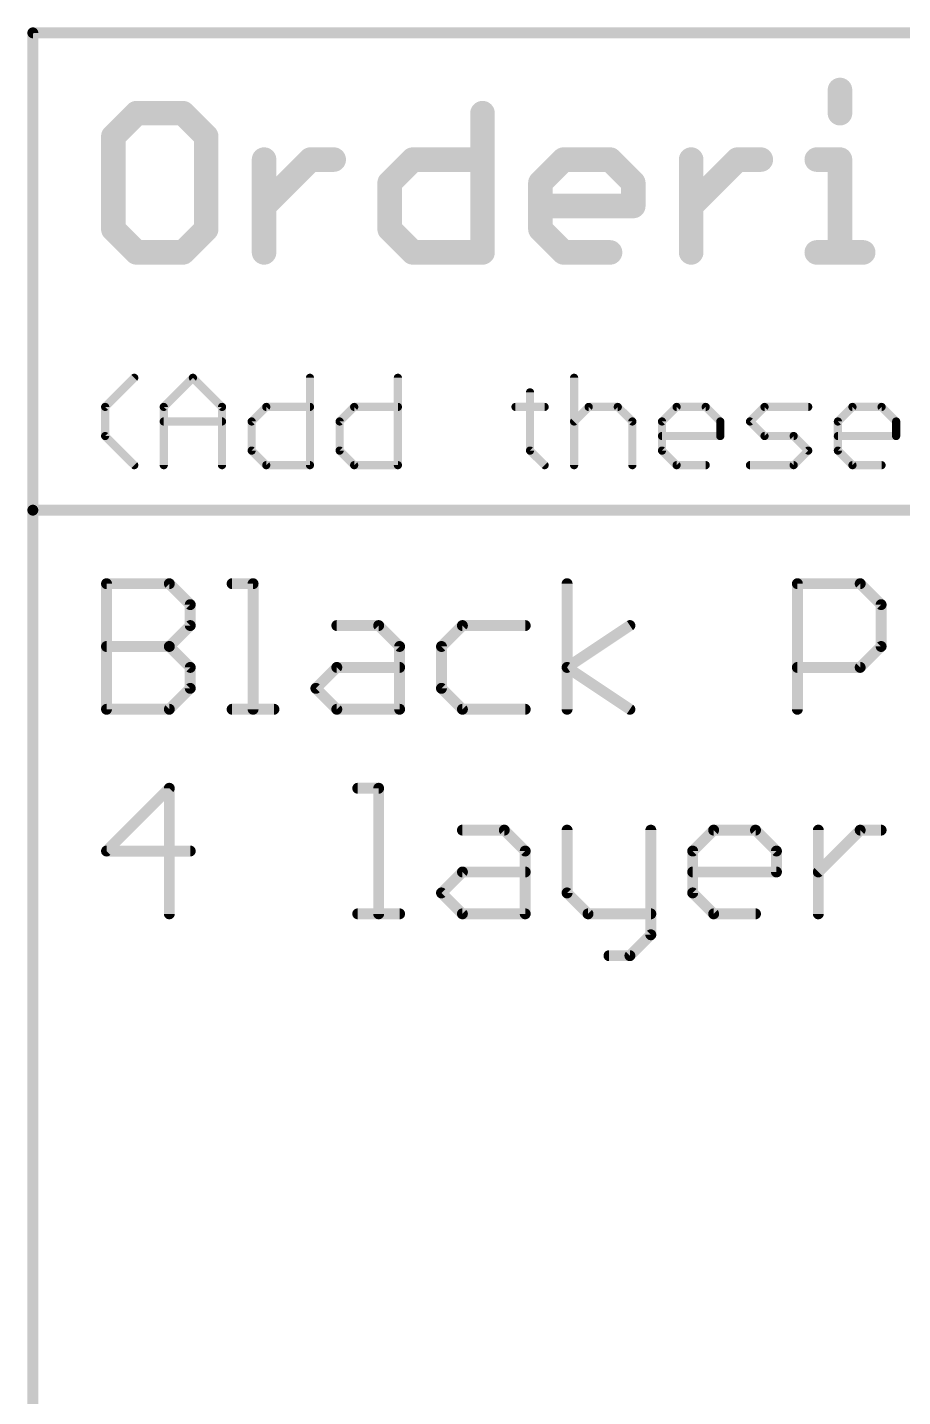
# Model space of a CAD drawing. Extents: x 0 to 108, y -62 to 34.
# Drawn here: x 6.25 to 22.54, y -36.83 to -11.33 of the extents above; entities that cross this region are included whole.
import ezdxf

# ---------------------------------------------------------------- set-up
doc = ezdxf.new("R2010")
doc.units = 0
doc.layers.add('23', color=53, linetype='CONTINUOUS')
doc.layers.add('51', color=253, linetype='CONTINUOUS')

msp = doc.modelspace()

# ---------------------------------------------------------------- linework, layer by layer
at = {"layer": '23'}
msp.add_point((6.35, -11.43), dxfattribs=at)
at = {"layer": '51'}
for points, const_width in [([(6.35, -11.43), (107.95, -11.43)], 0.2032), ([(6.35, -20.32), (6.35, -11.43)], 0.2032), ([(21.378, -12.4942), (21.378, -12.9264)], 0.4572), ([(8.2808, -12.9264), (7.8486, -13.3586)], 0.4572), ([(9.1451, -12.9264), (8.2808, -12.9264)], 0.4572), ([(9.5773, -13.3586), (9.1451, -12.9264)], 0.4572), ([(14.7226, -12.9264), (14.7226, -15.5194)], 0.4572), ([(7.8486, -13.3586), (7.8486, -15.0872)], 0.4572), ([(9.5773, -15.0872), (9.5773, -13.3586)], 0.4572), ([(10.6552, -15.5194), (10.6552, -13.7907)], 0.4572), ([(10.6552, -14.6551), (11.5195, -13.7907)], 0.4572), ([(11.5195, -13.7907), (11.9517, -13.7907)], 0.4572), ([(12.994, -14.2229), (13.4261, -13.7907)], 0.4572), ([(13.4261, -13.7907), (14.7226, -13.7907)], 0.4572), ([(15.8005, -14.2229), (16.2327, -13.7907)], 0.4572), ([(16.2327, -13.7907), (17.097, -13.7907)], 0.4572), ([(17.097, -13.7907), (17.5292, -14.2229)], 0.4572), ([(18.6071, -15.5194), (18.6071, -13.7907)], 0.4572), ([(18.6071, -14.6551), (19.4714, -13.7907)], 0.4572), ([(19.4714, -13.7907), (19.9036, -13.7907)], 0.4572), ([(20.9459, -13.7907), (21.378, -13.7907)], 0.4572), ([(21.378, -13.7907), (21.378, -15.5194)], 0.4572), ([(12.994, -15.0872), (12.994, -14.2229)], 0.4572), ([(15.8005, -15.0872), (15.8005, -14.2229)], 0.4572), ([(17.5292, -14.2229), (17.5292, -14.6551)], 0.4572), ([(17.5292, -14.6551), (15.8005, -14.6551)], 0.4572), ([(7.8486, -15.0872), (8.2808, -15.5194)], 0.4572), ([(9.1451, -15.5194), (9.5773, -15.0872)], 0.4572), ([(13.4261, -15.5194), (12.994, -15.0872)], 0.4572), ([(16.2327, -15.5194), (15.8005, -15.0872)], 0.4572), ([(8.2808, -15.5194), (9.1451, -15.5194)], 0.4572), ([(14.7226, -15.5194), (13.4261, -15.5194)], 0.4572), ([(17.097, -15.5194), (16.2327, -15.5194)], 0.4572), ([(20.9459, -15.5194), (21.8102, -15.5194)], 0.4572), ([(7.6962, -18.3971), (8.2385, -17.8548)], 0.1524), ([(8.7876, -18.3971), (9.33, -17.8548)], 0.1524), ([(9.33, -17.8548), (9.8723, -18.3971)], 0.1524), ([(11.5095, -17.8548), (11.5095, -19.4818)], 0.1524), ([(13.1466, -17.8548), (13.1466, -19.4818)], 0.1524), ([(16.4277, -17.8548), (16.4277, -19.4818)], 0.1524), ([(15.6074, -18.126), (15.6074, -19.2106)], 0.1524), ([(7.6962, -18.9395), (7.6962, -18.3971)], 0.1524), ([(8.7876, -19.4818), (8.7876, -18.3971)], 0.1524), ([(9.8723, -18.3971), (9.8723, -19.4818)], 0.1524), ([(10.4248, -18.6683), (10.696, -18.3971)], 0.1524), ([(10.696, -18.3971), (11.5095, -18.3971)], 0.1524), ([(12.062, -18.6683), (12.3331, -18.3971)], 0.1524), ([(12.3331, -18.3971), (13.1466, -18.3971)], 0.1524), ([(15.3363, -18.3971), (15.8786, -18.3971)], 0.1524), ([(16.4277, -18.6683), (16.6989, -18.3971)], 0.1524), ([(16.6989, -18.3971), (17.2412, -18.3971)], 0.1524), ([(17.2412, -18.3971), (17.5124, -18.6683)], 0.1524), ([(18.0649, -18.6683), (18.336, -18.3971)], 0.1524), ([(18.336, -18.3971), (18.8784, -18.3971)], 0.1524), ([(18.8784, -18.3971), (19.1495, -18.6683)], 0.1524), ([(19.702, -18.6683), (19.9732, -18.3971)], 0.1524), ([(19.9732, -18.3971), (20.7867, -18.3971)], 0.1524), ([(21.3392, -18.6683), (21.6103, -18.3971)], 0.1524), ([(21.6103, -18.3971), (22.1527, -18.3971)], 0.1524), ([(22.1527, -18.3971), (22.4238, -18.6683)], 0.1524), ([(8.7876, -18.6683), (9.8723, -18.6683)], 0.1524), ([(10.4248, -19.2106), (10.4248, -18.6683)], 0.1524), ([(12.062, -19.2106), (12.062, -18.6683)], 0.1524), ([(17.5124, -18.6683), (17.5124, -19.4818)], 0.1524), ([(18.0649, -19.2106), (18.0649, -18.6683)], 0.1524), ([(19.1495, -18.6683), (19.1495, -18.9395)], 0.1524), ([(19.9732, -18.9395), (19.702, -18.6683)], 0.1524), ([(21.3392, -19.2106), (21.3392, -18.6683)], 0.1524), ([(22.4238, -18.6683), (22.4238, -18.9395)], 0.1524), ([(8.2385, -19.4818), (7.6962, -18.9395)], 0.1524), ([(19.1495, -18.9395), (18.0649, -18.9395)], 0.1524), ([(20.5155, -18.9395), (19.9732, -18.9395)], 0.1524), ([(20.7867, -19.2106), (20.5155, -18.9395)], 0.1524), ([(22.4238, -18.9395), (21.3392, -18.9395)], 0.1524), ([(10.696, -19.4818), (10.4248, -19.2106)], 0.1524), ([(12.3331, -19.4818), (12.062, -19.2106)], 0.1524), ([(15.6074, -19.2106), (15.8786, -19.4818)], 0.1524), ([(18.336, -19.4818), (18.0649, -19.2106)], 0.1524), ([(20.5155, -19.4818), (20.7867, -19.2106)], 0.1524), ([(21.6103, -19.4818), (21.3392, -19.2106)], 0.1524), ([(11.5095, -19.4818), (10.696, -19.4818)], 0.1524), ([(13.1466, -19.4818), (12.3331, -19.4818)], 0.1524), ([(18.8784, -19.4818), (18.336, -19.4818)], 0.1524), ([(19.702, -19.4818), (20.5155, -19.4818)], 0.1524), ([(22.1527, -19.4818), (21.6103, -19.4818)], 0.1524), ([(6.35, -62.23), (6.35, -20.32)], 0.2032), ([(6.35, -20.32), (107.95, -20.32)], 0.2032), ([(7.7216, -24.0284), (7.7216, -21.6896)], 0.2032), ([(7.7216, -21.6896), (8.891, -21.6896)], 0.2032), ([(8.891, -21.6896), (9.2808, -22.0794)], 0.2032), ([(10.0604, -21.6896), (10.4502, -21.6896)], 0.2032), ([(10.4502, -21.6896), (10.4502, -24.0284)], 0.2032), ([(16.2972, -24.0284), (16.2972, -21.6896)], 0.2032), ([(20.585, -24.0284), (20.585, -21.6896)], 0.2032), ([(20.585, -21.6896), (21.7544, -21.6896)], 0.2032), ([(21.7544, -21.6896), (22.1442, -22.0794)], 0.2032), ([(9.2808, -22.0794), (9.2808, -22.4692)], 0.2032), ([(22.1442, -22.0794), (22.1442, -22.859)], 0.2032), ([(9.2808, -22.4692), (8.891, -22.859)], 0.2032), ([(12.0094, -22.4692), (12.789, -22.4692)], 0.2032), ([(12.789, -22.4692), (13.1788, -22.859)], 0.2032), ([(14.3482, -22.4692), (13.9584, -22.859)], 0.2032), ([(15.5176, -22.4692), (14.3482, -22.4692)], 0.2032), ([(16.2972, -23.2488), (17.4666, -22.4692)], 0.2032), ([(7.7216, -22.859), (8.891, -22.859)], 0.2032), ([(8.891, -22.859), (9.2808, -23.2488)], 0.2032), ([(13.1788, -22.859), (13.1788, -24.0284)], 0.2032), ([(13.9584, -22.859), (13.9584, -23.6386)], 0.2032), ([(22.1442, -22.859), (21.7544, -23.2488)], 0.2032), ([(9.2808, -23.2488), (9.2808, -23.6386)], 0.2032), ([(11.6196, -23.6386), (12.0094, -23.2488)], 0.2032), ([(12.0094, -23.2488), (13.1788, -23.2488)], 0.2032), ([(17.4666, -24.0284), (16.2972, -23.2488)], 0.2032), ([(21.7544, -23.2488), (20.585, -23.2488)], 0.2032), ([(9.2808, -23.6386), (8.891, -24.0284)], 0.2032), ([(12.0094, -24.0284), (11.6196, -23.6386)], 0.2032), ([(13.9584, -23.6386), (14.3482, -24.0284)], 0.2032), ([(8.891, -24.0284), (7.7216, -24.0284)], 0.2032), ([(10.0604, -24.0284), (10.84, -24.0284)], 0.2032), ([(13.1788, -24.0284), (12.0094, -24.0284)], 0.2032), ([(14.3482, -24.0284), (15.5176, -24.0284)], 0.2032), ([(8.891, -25.4996), (7.7216, -26.669)], 0.2032), ([(8.891, -27.8384), (8.891, -25.4996)], 0.2032), ([(12.3992, -25.4996), (12.789, -25.4996)], 0.2032), ([(12.789, -25.4996), (12.789, -27.8384)], 0.2032), ([(14.3482, -26.2792), (15.1278, -26.2792)], 0.2032), ([(15.1278, -26.2792), (15.5176, -26.669)], 0.2032), ([(16.2972, -26.2792), (16.2972, -27.4486)], 0.2032), ([(17.8564, -26.2792), (17.8564, -28.2282)], 0.2032), ([(18.636, -26.669), (19.0258, -26.2792)], 0.2032), ([(19.0258, -26.2792), (19.8054, -26.2792)], 0.2032), ([(19.8054, -26.2792), (20.1952, -26.669)], 0.2032), ([(20.9748, -27.8384), (20.9748, -26.2792)], 0.2032), ([(20.9748, -27.0588), (21.7544, -26.2792)], 0.2032), ([(21.7544, -26.2792), (22.1442, -26.2792)], 0.2032), ([(7.7216, -26.669), (9.2808, -26.669)], 0.2032), ([(15.5176, -26.669), (15.5176, -27.8384)], 0.2032), ([(18.636, -27.4486), (18.636, -26.669)], 0.2032), ([(20.1952, -26.669), (20.1952, -27.0588)], 0.2032), ([(13.9584, -27.4486), (14.3482, -27.0588)], 0.2032), ([(14.3482, -27.0588), (15.5176, -27.0588)], 0.2032), ([(20.1952, -27.0588), (18.636, -27.0588)], 0.2032), ([(14.3482, -27.8384), (13.9584, -27.4486)], 0.2032), ([(16.2972, -27.4486), (16.687, -27.8384)], 0.2032), ([(19.0258, -27.8384), (18.636, -27.4486)], 0.2032), ([(12.3992, -27.8384), (13.1788, -27.8384)], 0.2032), ([(15.5176, -27.8384), (14.3482, -27.8384)], 0.2032), ([(16.687, -27.8384), (17.8564, -27.8384)], 0.2032), ([(19.8054, -27.8384), (19.0258, -27.8384)], 0.2032), ([(17.8564, -28.2282), (17.4666, -28.618)], 0.2032), ([(17.4666, -28.618), (17.0768, -28.618)], 0.2032)]:
    msp.add_lwpolyline(points, dxfattribs=dict(at, const_width=const_width))
for points, const_width in [([(6.35, -11.3792, 1), (6.35, -11.4808)], 0.1016), ([(6.4008, -11.43, 1), (6.2992, -11.43)], 0.1016), ([(21.4923, -12.4942, 1), (21.2637, -12.4942)], 0.2286), ([(8.2808, -12.8121, 1), (8.2808, -13.0407)], 0.2286), ([(8.3616, -13.0072, 1), (8.1999, -12.8456)], 0.2286), ([(9.2259, -12.8456, 1), (9.0643, -13.0072)], 0.2286), ([(9.1451, -13.0407, 1), (9.1451, -12.8121)], 0.2286), ([(14.8369, -12.9264, 1), (14.6083, -12.9264)], 0.2286), ([(21.2637, -12.9264, 1), (21.4923, -12.9264)], 0.2286), ([(7.9629, -13.3586, 1), (7.7343, -13.3586)], 0.2286), ([(7.7678, -13.2777, 1), (7.9294, -13.4394)], 0.2286), ([(9.6916, -13.3586, 1), (9.463, -13.3586)], 0.2286), ([(9.4965, -13.4394, 1), (9.6581, -13.2777)], 0.2286), ([(10.7695, -13.7907, 1), (10.5409, -13.7907)], 0.2286), ([(11.5195, -13.6764, 1), (11.5195, -13.905)], 0.2286), ([(11.6003, -13.8715, 1), (11.4387, -13.7099)], 0.2286), ([(11.9517, -13.905, 1), (11.9517, -13.6764)], 0.2286), ([(13.4261, -13.6764, 1), (13.4261, -13.905)], 0.2286), ([(13.5069, -13.8715, 1), (13.3453, -13.7099)], 0.2286), ([(14.7226, -13.905, 1), (14.7226, -13.6764)], 0.2286), ([(16.2327, -13.6764, 1), (16.2327, -13.905)], 0.2286), ([(16.3135, -13.8715, 1), (16.1519, -13.7099)], 0.2286), ([(17.1778, -13.7099, 1), (17.0162, -13.8715)], 0.2286), ([(17.097, -13.905, 1), (17.097, -13.6764)], 0.2286), ([(18.7214, -13.7907, 1), (18.4928, -13.7907)], 0.2286), ([(19.4714, -13.6764, 1), (19.4714, -13.905)], 0.2286), ([(19.5522, -13.8715, 1), (19.3906, -13.7099)], 0.2286), ([(19.9036, -13.905, 1), (19.9036, -13.6764)], 0.2286), ([(20.9459, -13.6764, 1), (20.9459, -13.905)], 0.2286), ([(21.4923, -13.7907, 1), (21.2637, -13.7907)], 0.2286), ([(21.378, -13.905, 1), (21.378, -13.6764)], 0.2286), ([(13.1083, -14.2229, 1), (12.8797, -14.2229)], 0.2286), ([(15.9148, -14.2229, 1), (15.6862, -14.2229)], 0.2286), ([(17.6435, -14.2229, 1), (17.4149, -14.2229)], 0.2286), ([(12.9131, -14.1421, 1), (13.0748, -14.3037)], 0.2286), ([(15.7197, -14.1421, 1), (15.8813, -14.3037)], 0.2286), ([(17.4484, -14.3037, 1), (17.61, -14.1421)], 0.2286), ([(10.5743, -14.5742, 1), (10.736, -14.7359)], 0.2286), ([(15.8005, -14.5408, 1), (15.8005, -14.7694)], 0.2286), ([(17.5292, -14.7694, 1), (17.5292, -14.5408)], 0.2286), ([(18.5262, -14.5742, 1), (18.6879, -14.7359)], 0.2286), ([(17.4149, -14.6551, 1), (17.6435, -14.6551)], 0.2286), ([(7.9294, -15.0064, 1), (7.7678, -15.1681)], 0.2286), ([(7.7343, -15.0872, 1), (7.9629, -15.0872)], 0.2286), ([(9.463, -15.0872, 1), (9.6916, -15.0872)], 0.2286), ([(9.6581, -15.1681, 1), (9.4965, -15.0064)], 0.2286), ([(13.0748, -15.0064, 1), (12.9131, -15.1681)], 0.2286), ([(12.8797, -15.0872, 1), (13.1083, -15.0872)], 0.2286), ([(15.8813, -15.0064, 1), (15.7197, -15.1681)], 0.2286), ([(15.6862, -15.0872, 1), (15.9148, -15.0872)], 0.2286), ([(8.2808, -15.4051, 1), (8.2808, -15.6337)], 0.2286), ([(9.1451, -15.6337, 1), (9.1451, -15.4051)], 0.2286), ([(13.4261, -15.4051, 1), (13.4261, -15.6337)], 0.2286), ([(14.7226, -15.6337, 1), (14.7226, -15.4051)], 0.2286), ([(16.2327, -15.4051, 1), (16.2327, -15.6337)], 0.2286), ([(17.097, -15.6337, 1), (17.097, -15.4051)], 0.2286), ([(20.9459, -15.4051, 1), (20.9459, -15.6337)], 0.2286), ([(21.8102, -15.6337, 1), (21.8102, -15.4051)], 0.2286), ([(8.1999, -15.6002, 1), (8.3616, -15.4386)], 0.2286), ([(9.0643, -15.4386, 1), (9.2259, -15.6002)], 0.2286), ([(10.5409, -15.5194, 1), (10.7695, -15.5194)], 0.2286), ([(13.3453, -15.6002, 1), (13.5069, -15.4386)], 0.2286), ([(14.6083, -15.5194, 1), (14.8369, -15.5194)], 0.2286), ([(16.1519, -15.6002, 1), (16.3135, -15.4386)], 0.2286), ([(18.4928, -15.5194, 1), (18.7214, -15.5194)], 0.2286), ([(21.2637, -15.5194, 1), (21.4923, -15.5194)], 0.2286), ([(8.2655, -17.8818, 1), (8.2116, -17.8279)], 0.0762), ([(9.3569, -17.8279, 1), (9.303, -17.8818)], 0.0762), ([(9.3569, -17.8818, 1), (9.303, -17.8279)], 0.0762), ([(11.5476, -17.8548, 1), (11.4714, -17.8548)], 0.0762), ([(13.1847, -17.8548, 1), (13.1085, -17.8548)], 0.0762), ([(16.4658, -17.8548, 1), (16.3896, -17.8548)], 0.0762), ([(15.6455, -18.126, 1), (15.5693, -18.126)], 0.0762), ([(7.7343, -18.3971, 1), (7.6581, -18.3971)], 0.0762), ([(7.6693, -18.3702, 1), (7.7231, -18.4241)], 0.0762), ([(8.8257, -18.3971, 1), (8.7495, -18.3971)], 0.0762), ([(8.7607, -18.3702, 1), (8.8146, -18.4241)], 0.0762), ([(9.9104, -18.3971, 1), (9.8342, -18.3971)], 0.0762), ([(9.8454, -18.4241, 1), (9.8992, -18.3702)], 0.0762), ([(10.696, -18.359, 1), (10.696, -18.4352)], 0.0762), ([(10.7229, -18.4241, 1), (10.669, -18.3702)], 0.0762), ([(11.5095, -18.4352, 1), (11.5095, -18.359)], 0.0762), ([(12.3331, -18.359, 1), (12.3331, -18.4352)], 0.0762), ([(12.3601, -18.4241, 1), (12.3062, -18.3702)], 0.0762), ([(13.1466, -18.4352, 1), (13.1466, -18.359)], 0.0762), ([(15.3363, -18.359, 1), (15.3363, -18.4352)], 0.0762), ([(15.8786, -18.4352, 1), (15.8786, -18.359)], 0.0762), ([(16.6989, -18.359, 1), (16.6989, -18.4352)], 0.0762), ([(16.7258, -18.4241, 1), (16.6719, -18.3702)], 0.0762), ([(17.2681, -18.3702, 1), (17.2143, -18.4241)], 0.0762), ([(17.2412, -18.4352, 1), (17.2412, -18.359)], 0.0762), ([(18.336, -18.359, 1), (18.336, -18.4352)], 0.0762), ([(18.363, -18.4241, 1), (18.3091, -18.3702)], 0.0762), ([(18.9053, -18.3702, 1), (18.8514, -18.4241)], 0.0762), ([(18.8784, -18.4352, 1), (18.8784, -18.359)], 0.0762), ([(19.9732, -18.359, 1), (19.9732, -18.4352)], 0.0762), ([(20.0001, -18.4241, 1), (19.9462, -18.3702)], 0.0762), ([(20.7867, -18.4352, 1), (20.7867, -18.359)], 0.0762), ([(21.6103, -18.359, 1), (21.6103, -18.4352)], 0.0762), ([(21.6373, -18.4241, 1), (21.5834, -18.3702)], 0.0762), ([(22.1796, -18.3702, 1), (22.1257, -18.4241)], 0.0762), ([(22.1527, -18.4352, 1), (22.1527, -18.359)], 0.0762), ([(8.7876, -18.6302, 1), (8.7876, -18.7064)], 0.0762), ([(9.8723, -18.7064, 1), (9.8723, -18.6302)], 0.0762), ([(10.4629, -18.6683, 1), (10.3867, -18.6683)], 0.0762), ([(10.3979, -18.6414, 1), (10.4517, -18.6952)], 0.0762), ([(12.1001, -18.6683, 1), (12.0239, -18.6683)], 0.0762), ([(12.035, -18.6414, 1), (12.0889, -18.6952)], 0.0762), ([(16.4008, -18.6414, 1), (16.4546, -18.6952)], 0.0762), ([(17.5505, -18.6683, 1), (17.4743, -18.6683)], 0.0762), ([(17.4854, -18.6952, 1), (17.5393, -18.6414)], 0.0762), ([(18.103, -18.6683, 1), (18.0268, -18.6683)], 0.0762), ([(18.0379, -18.6414, 1), (18.0918, -18.6952)], 0.0762), ([(19.1876, -18.6683, 1), (19.1114, -18.6683)], 0.0762), ([(19.1226, -18.6952, 1), (19.1765, -18.6414)], 0.0762), ([(19.729, -18.6414, 1), (19.6751, -18.6952)], 0.0762), ([(19.6751, -18.6414, 1), (19.729, -18.6952)], 0.0762), ([(21.3773, -18.6683, 1), (21.3011, -18.6683)], 0.0762), ([(21.3122, -18.6414, 1), (21.3661, -18.6952)], 0.0762), ([(22.4619, -18.6683, 1), (22.3857, -18.6683)], 0.0762), ([(22.3969, -18.6952, 1), (22.4508, -18.6414)], 0.0762), ([(7.7231, -18.9125, 1), (7.6693, -18.9664)], 0.0762), ([(18.0649, -18.9014, 1), (18.0649, -18.9776)], 0.0762), ([(19.1495, -18.9776, 1), (19.1495, -18.9014)], 0.0762), ([(19.9732, -18.9014, 1), (19.9732, -18.9776)], 0.0762), ([(20.5424, -18.9125, 1), (20.4886, -18.9664)], 0.0762), ([(20.5155, -18.9776, 1), (20.5155, -18.9014)], 0.0762), ([(21.3392, -18.9014, 1), (21.3392, -18.9776)], 0.0762), ([(22.4238, -18.9776, 1), (22.4238, -18.9014)], 0.0762), ([(7.6581, -18.9395, 1), (7.7343, -18.9395)], 0.0762), ([(19.1114, -18.9395, 1), (19.1876, -18.9395)], 0.0762), ([(19.9462, -18.9664, 1), (20.0001, -18.9125)], 0.0762), ([(22.3857, -18.9395, 1), (22.4619, -18.9395)], 0.0762), ([(10.4517, -19.1837, 1), (10.3979, -19.2376)], 0.0762), ([(10.3867, -19.2106, 1), (10.4629, -19.2106)], 0.0762), ([(12.0889, -19.1837, 1), (12.035, -19.2376)], 0.0762), ([(12.0239, -19.2106, 1), (12.1001, -19.2106)], 0.0762), ([(15.6344, -19.1837, 1), (15.5805, -19.2376)], 0.0762), ([(15.5693, -19.2106, 1), (15.6455, -19.2106)], 0.0762), ([(18.0918, -19.1837, 1), (18.0379, -19.2376)], 0.0762), ([(18.0268, -19.2106, 1), (18.103, -19.2106)], 0.0762), ([(20.8136, -19.2376, 1), (20.7597, -19.1837)], 0.0762), ([(20.7597, -19.2376, 1), (20.8136, -19.1837)], 0.0762), ([(21.3661, -19.1837, 1), (21.3122, -19.2376)], 0.0762), ([(21.3011, -19.2106, 1), (21.3773, -19.2106)], 0.0762), ([(8.2116, -19.5087, 1), (8.2655, -19.4549)], 0.0762), ([(8.7495, -19.4818, 1), (8.8257, -19.4818)], 0.0762), ([(9.8342, -19.4818, 1), (9.9104, -19.4818)], 0.0762), ([(10.696, -19.4437, 1), (10.696, -19.5199)], 0.0762), ([(10.669, -19.5087, 1), (10.7229, -19.4549)], 0.0762), ([(11.4714, -19.4818, 1), (11.5476, -19.4818)], 0.0762), ([(11.5095, -19.5199, 1), (11.5095, -19.4437)], 0.0762), ([(12.3331, -19.4437, 1), (12.3331, -19.5199)], 0.0762), ([(12.3062, -19.5087, 1), (12.3601, -19.4549)], 0.0762), ([(13.1085, -19.4818, 1), (13.1847, -19.4818)], 0.0762), ([(13.1466, -19.5199, 1), (13.1466, -19.4437)], 0.0762), ([(15.8517, -19.5087, 1), (15.9055, -19.4549)], 0.0762), ([(16.3896, -19.4818, 1), (16.4658, -19.4818)], 0.0762), ([(17.4743, -19.4818, 1), (17.5505, -19.4818)], 0.0762), ([(18.336, -19.4437, 1), (18.336, -19.5199)], 0.0762), ([(18.3091, -19.5087, 1), (18.363, -19.4549)], 0.0762), ([(18.8784, -19.5199, 1), (18.8784, -19.4437)], 0.0762), ([(19.702, -19.4437, 1), (19.702, -19.5199)], 0.0762), ([(20.4886, -19.4549, 1), (20.5424, -19.5087)], 0.0762), ([(20.5155, -19.5199, 1), (20.5155, -19.4437)], 0.0762), ([(21.6103, -19.4437, 1), (21.6103, -19.5199)], 0.0762), ([(21.5834, -19.5087, 1), (21.6373, -19.4549)], 0.0762), ([(22.1527, -19.5199, 1), (22.1527, -19.4437)], 0.0762), ([(6.4008, -20.32, 1), (6.2992, -20.32)], 0.1016), ([(6.35, -20.2692, 1), (6.35, -20.3708)], 0.1016), ([(6.2992, -20.32, 1), (6.4008, -20.32)], 0.1016), ([(7.7724, -21.6896, 1), (7.6708, -21.6896)], 0.1016), ([(7.7216, -21.6388, 1), (7.7216, -21.7404)], 0.1016), ([(8.9269, -21.6537, 1), (8.8551, -21.7255)], 0.1016), ([(8.891, -21.7404, 1), (8.891, -21.6388)], 0.1016), ([(10.0604, -21.6388, 1), (10.0604, -21.7404)], 0.1016), ([(10.501, -21.6896, 1), (10.3994, -21.6896)], 0.1016), ([(10.4502, -21.7404, 1), (10.4502, -21.6388)], 0.1016), ([(16.348, -21.6896, 1), (16.2464, -21.6896)], 0.1016), ([(20.6358, -21.6896, 1), (20.5342, -21.6896)], 0.1016), ([(20.585, -21.6388, 1), (20.585, -21.7404)], 0.1016), ([(21.7903, -21.6537, 1), (21.7185, -21.7255)], 0.1016), ([(21.7544, -21.7404, 1), (21.7544, -21.6388)], 0.1016), ([(9.3316, -22.0794, 1), (9.23, -22.0794)], 0.1016), ([(9.2449, -22.1153, 1), (9.3167, -22.0435)], 0.1016), ([(22.195, -22.0794, 1), (22.0934, -22.0794)], 0.1016), ([(22.1083, -22.1153, 1), (22.1801, -22.0435)], 0.1016), ([(9.23, -22.4692, 1), (9.3316, -22.4692)], 0.1016), ([(9.3167, -22.5051, 1), (9.2449, -22.4333)], 0.1016), ([(12.0094, -22.4184, 1), (12.0094, -22.52)], 0.1016), ([(12.8249, -22.4333, 1), (12.7531, -22.5051)], 0.1016), ([(12.789, -22.52, 1), (12.789, -22.4184)], 0.1016), ([(14.3482, -22.4184, 1), (14.3482, -22.52)], 0.1016), ([(14.3841, -22.5051, 1), (14.3123, -22.4333)], 0.1016), ([(15.5176, -22.52, 1), (15.5176, -22.4184)], 0.1016), ([(17.4948, -22.5115, 1), (17.4384, -22.4269)], 0.1016), ([(7.7216, -22.8082, 1), (7.7216, -22.9098)], 0.1016), ([(8.9269, -22.8231, 1), (8.8551, -22.8949)], 0.1016), ([(8.8551, -22.8231, 1), (8.9269, -22.8949)], 0.1016), ([(8.891, -22.9098, 1), (8.891, -22.8082)], 0.1016), ([(13.2296, -22.859, 1), (13.128, -22.859)], 0.1016), ([(13.1429, -22.8949, 1), (13.2147, -22.8231)], 0.1016), ([(14.0092, -22.859, 1), (13.9076, -22.859)], 0.1016), ([(13.9225, -22.8231, 1), (13.9943, -22.8949)], 0.1016), ([(22.0934, -22.859, 1), (22.195, -22.859)], 0.1016), ([(22.1801, -22.8949, 1), (22.1083, -22.8231)], 0.1016), ([(9.3316, -23.2488, 1), (9.23, -23.2488)], 0.1016), ([(9.2449, -23.2847, 1), (9.3167, -23.2129)], 0.1016), ([(12.0094, -23.198, 1), (12.0094, -23.2996)], 0.1016), ([(12.0453, -23.2847, 1), (11.9735, -23.2129)], 0.1016), ([(13.1788, -23.2996, 1), (13.1788, -23.198)], 0.1016), ([(16.3254, -23.2065, 1), (16.269, -23.2911)], 0.1016), ([(16.269, -23.2065, 1), (16.3254, -23.2911)], 0.1016), ([(20.585, -23.198, 1), (20.585, -23.2996)], 0.1016), ([(21.7185, -23.2129, 1), (21.7903, -23.2847)], 0.1016), ([(21.7544, -23.2996, 1), (21.7544, -23.198)], 0.1016), ([(9.23, -23.6386, 1), (9.3316, -23.6386)], 0.1016), ([(9.3167, -23.6745, 1), (9.2449, -23.6027)], 0.1016), ([(11.6555, -23.6027, 1), (11.5837, -23.6745)], 0.1016), ([(11.5837, -23.6027, 1), (11.6555, -23.6745)], 0.1016), ([(13.9943, -23.6027, 1), (13.9225, -23.6745)], 0.1016), ([(13.9076, -23.6386, 1), (14.0092, -23.6386)], 0.1016), ([(7.7216, -23.9776, 1), (7.7216, -24.0792)], 0.1016), ([(8.8551, -23.9925, 1), (8.9269, -24.0643)], 0.1016), ([(8.891, -24.0792, 1), (8.891, -23.9776)], 0.1016), ([(10.0604, -23.9776, 1), (10.0604, -24.0792)], 0.1016), ([(10.84, -24.0792, 1), (10.84, -23.9776)], 0.1016), ([(12.0094, -23.9776, 1), (12.0094, -24.0792)], 0.1016), ([(11.9735, -24.0643, 1), (12.0453, -23.9925)], 0.1016), ([(13.1788, -24.0792, 1), (13.1788, -23.9776)], 0.1016), ([(14.3482, -23.9776, 1), (14.3482, -24.0792)], 0.1016), ([(14.3123, -24.0643, 1), (14.3841, -23.9925)], 0.1016), ([(15.5176, -24.0792, 1), (15.5176, -23.9776)], 0.1016), ([(17.4384, -24.0707, 1), (17.4948, -23.9861)], 0.1016), ([(7.6708, -24.0284, 1), (7.7724, -24.0284)], 0.1016), ([(10.3994, -24.0284, 1), (10.501, -24.0284)], 0.1016), ([(13.128, -24.0284, 1), (13.2296, -24.0284)], 0.1016), ([(16.2464, -24.0284, 1), (16.348, -24.0284)], 0.1016), ([(20.5342, -24.0284, 1), (20.6358, -24.0284)], 0.1016), ([(8.9418, -25.4996, 1), (8.8402, -25.4996)], 0.1016), ([(8.9269, -25.5355, 1), (8.8551, -25.4637)], 0.1016), ([(12.3992, -25.4488, 1), (12.3992, -25.5504)], 0.1016), ([(12.8398, -25.4996, 1), (12.7382, -25.4996)], 0.1016), ([(12.789, -25.5504, 1), (12.789, -25.4488)], 0.1016), ([(14.3482, -26.2284, 1), (14.3482, -26.33)], 0.1016), ([(15.1637, -26.2433, 1), (15.0919, -26.3151)], 0.1016), ([(15.1278, -26.33, 1), (15.1278, -26.2284)], 0.1016), ([(16.348, -26.2792, 1), (16.2464, -26.2792)], 0.1016), ([(17.9072, -26.2792, 1), (17.8056, -26.2792)], 0.1016), ([(19.0258, -26.2284, 1), (19.0258, -26.33)], 0.1016), ([(19.0617, -26.3151, 1), (18.9899, -26.2433)], 0.1016), ([(19.8413, -26.2433, 1), (19.7695, -26.3151)], 0.1016), ([(19.8054, -26.33, 1), (19.8054, -26.2284)], 0.1016), ([(21.0256, -26.2792, 1), (20.924, -26.2792)], 0.1016), ([(21.7544, -26.2284, 1), (21.7544, -26.33)], 0.1016), ([(21.7903, -26.3151, 1), (21.7185, -26.2433)], 0.1016), ([(22.1442, -26.33, 1), (22.1442, -26.2284)], 0.1016), ([(7.7216, -26.6182, 1), (7.7216, -26.7198)], 0.1016), ([(7.6857, -26.6331, 1), (7.7575, -26.7049)], 0.1016), ([(9.2808, -26.7198, 1), (9.2808, -26.6182)], 0.1016), ([(15.5684, -26.669, 1), (15.4668, -26.669)], 0.1016), ([(15.4817, -26.7049, 1), (15.5535, -26.6331)], 0.1016), ([(18.6868, -26.669, 1), (18.5852, -26.669)], 0.1016), ([(18.6001, -26.6331, 1), (18.6719, -26.7049)], 0.1016), ([(20.246, -26.669, 1), (20.1444, -26.669)], 0.1016), ([(20.1593, -26.7049, 1), (20.2311, -26.6331)], 0.1016), ([(14.3482, -27.008, 1), (14.3482, -27.1096)], 0.1016), ([(14.3841, -27.0947, 1), (14.3123, -27.0229)], 0.1016), ([(15.5176, -27.1096, 1), (15.5176, -27.008)], 0.1016), ([(18.636, -27.008, 1), (18.636, -27.1096)], 0.1016), ([(20.1444, -27.0588, 1), (20.246, -27.0588)], 0.1016), ([(20.1952, -27.1096, 1), (20.1952, -27.008)], 0.1016), ([(20.9389, -27.0229, 1), (21.0107, -27.0947)], 0.1016), ([(13.9943, -27.4127, 1), (13.9225, -27.4845)], 0.1016), ([(13.9225, -27.4127, 1), (13.9943, -27.4845)], 0.1016), ([(16.3331, -27.4127, 1), (16.2613, -27.4845)], 0.1016), ([(16.2464, -27.4486, 1), (16.348, -27.4486)], 0.1016), ([(18.6719, -27.4127, 1), (18.6001, -27.4845)], 0.1016), ([(18.5852, -27.4486, 1), (18.6868, -27.4486)], 0.1016), ([(8.8402, -27.8384, 1), (8.9418, -27.8384)], 0.1016), ([(12.3992, -27.7876, 1), (12.3992, -27.8892)], 0.1016), ([(12.7382, -27.8384, 1), (12.8398, -27.8384)], 0.1016), ([(13.1788, -27.8892, 1), (13.1788, -27.7876)], 0.1016), ([(14.3482, -27.7876, 1), (14.3482, -27.8892)], 0.1016), ([(14.3123, -27.8743, 1), (14.3841, -27.8025)], 0.1016), ([(15.4668, -27.8384, 1), (15.5684, -27.8384)], 0.1016), ([(15.5176, -27.8892, 1), (15.5176, -27.7876)], 0.1016), ([(16.687, -27.7876, 1), (16.687, -27.8892)], 0.1016), ([(16.6511, -27.8743, 1), (16.7229, -27.8025)], 0.1016), ([(17.8564, -27.8892, 1), (17.8564, -27.7876)], 0.1016), ([(19.0258, -27.7876, 1), (19.0258, -27.8892)], 0.1016), ([(18.9899, -27.8743, 1), (19.0617, -27.8025)], 0.1016), ([(19.8054, -27.8892, 1), (19.8054, -27.7876)], 0.1016), ([(20.924, -27.8384, 1), (21.0256, -27.8384)], 0.1016), ([(17.8056, -28.2282, 1), (17.9072, -28.2282)], 0.1016), ([(17.8923, -28.2641, 1), (17.8205, -28.1923)], 0.1016), ([(17.0768, -28.5672, 1), (17.0768, -28.6688)], 0.1016), ([(17.4307, -28.5821, 1), (17.5025, -28.6539)], 0.1016), ([(17.4666, -28.6688, 1), (17.4666, -28.5672)], 0.1016)]:
    msp.add_lwpolyline(points, format="xyb", dxfattribs=dict(at, const_width=const_width))

doc.saveas('drawing.dxf')
